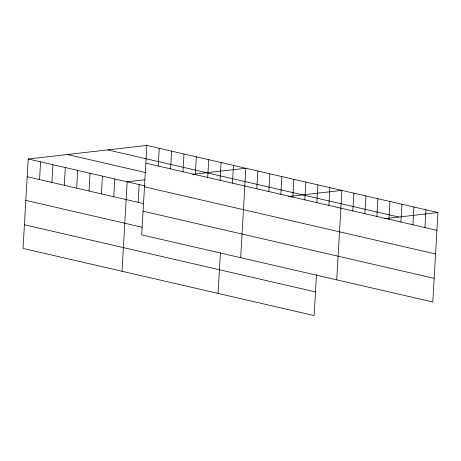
<?xml version="1.0" encoding="UTF-8"?>
<svg xmlns="http://www.w3.org/2000/svg" width="461" height="461" viewBox="0 0 461 461"><rect width="100%" height="100%" fill="white"/><g stroke="black" fill="none" stroke-linecap="round" stroke-linejoin="round"><path stroke-width="0.69" d="M146.869 145.428L141.711 234.868L432.793 302.007L437.95 212.567L146.869 145.428L28.207 158.993L23.05 248.433L314.131 315.572L316.488 274.716M39.554 179.6L40.58 161.846M51.926 182.458L52.952 164.698M64.298 185.31L65.318 167.556M76.664 188.163L77.69 170.409M89.036 191.015L90.062 173.261M101.408 193.868L102.434 176.114M113.781 196.72L114.806 178.966M122.015 271.258L127.173 181.824L144.656 179.825M138.156 202.344L139.182 184.59M158.215 166.035L159.241 148.281M170.587 168.887L171.613 151.133M182.959 171.74L183.985 153.986M195.331 174.598L196.351 156.838M207.698 177.45L208.724 159.696M220.07 180.303L221.096 162.549M218.076 293.415L220.427 252.559M232.442 183.155L233.468 165.401M240.682 257.693L245.84 168.253L192.56 174.344M256.823 188.78L257.843 171.025M268.826 191.551L269.852 173.791M280.835 194.317L281.855 176.563M292.839 197.089L293.864 179.335M304.848 199.855L305.873 182.101M316.857 202.627L317.877 184.873M328.86 205.399L329.886 187.644M336.737 279.85L341.895 190.41L288.615 196.501M352.878 210.936L353.898 193.182M364.882 213.708L365.907 195.948M376.891 216.474L377.916 198.72M388.9 219.246L389.92 201.492M400.903 222.012L401.929 204.258M412.912 224.784L413.938 207.029M424.921 227.555L425.941 209.801M384.67 218.658L437.95 212.567M107.713 149.906L398.794 217.045M145.843 163.182L436.924 230.321M67.364 154.516L145.716 172.587M28.207 158.993L145.186 185.973M144.483 186.838L435.564 253.976M27.182 176.747L143.492 203.578M143.077 211.207L434.158 278.352M25.822 200.402L142.132 227.233M24.416 224.778L315.497 291.917"/></g></svg>
